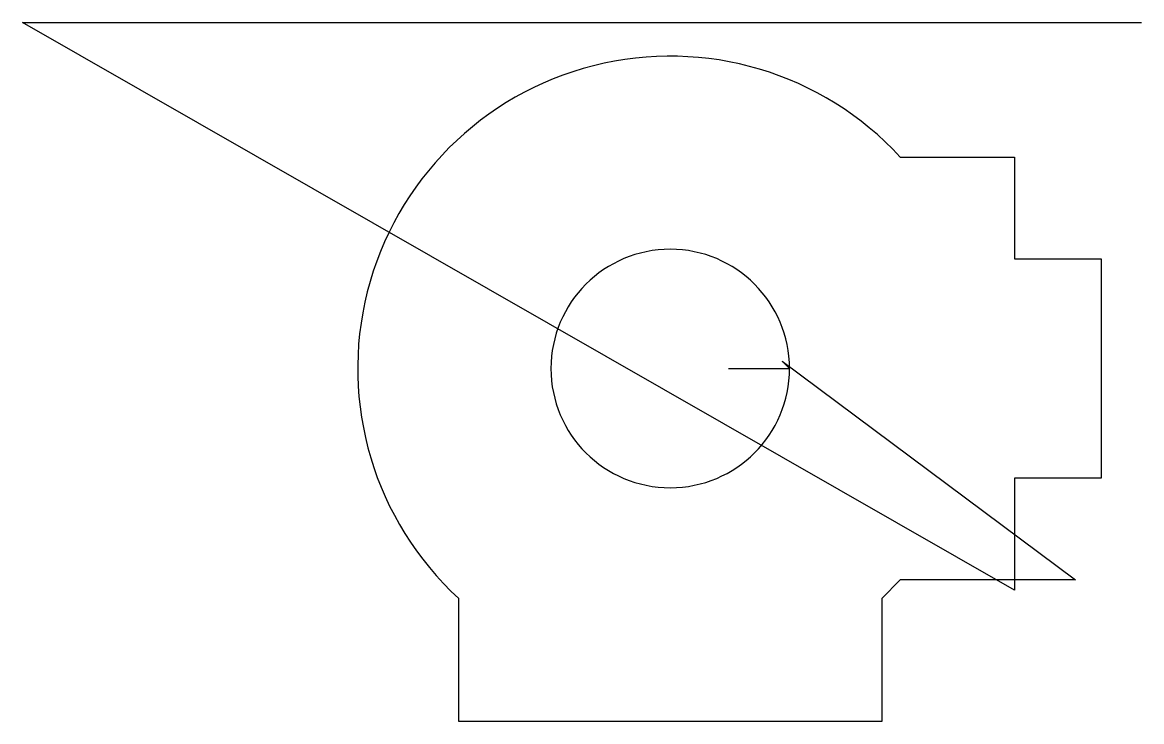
# Model space of a CAD drawing. Header units: metres. Extents: x 59 to 608, y 96 to 439.
import ezdxf

# ---------------------------------------------------------------- set-up
doc = ezdxf.new("R2010")
doc.units = ezdxf.units.M

msp = doc.modelspace()

# ---------------------------------------------------------------- linework, layer by layer
at = {"layer": 'TOOL_0'}
for p, q in [((545.6, 160.411), (59.159, 438.996)), ((59.159, 438.996), (606.999, 438.996)), ((606.999, 438.996), (607.999, 438.996)), ((489.64, 372.911), (545.6, 372.911)), ((545.6, 372.911), (545.6, 322.911)), ((545.6, 322.911), (588.1, 322.911)), ((588.1, 322.911), (588.1, 215.411)), ((405.351, 269.16), (435.351, 269.16)), ((435.351, 269.16), (431.815, 272.696)), ((431.815, 272.696), (575.6, 165.411)), ((588.1, 215.411), (545.6, 215.411)), ((545.6, 215.411), (545.6, 165.411)), ((489.621, 165.411), (480.6, 156.39)), ((545.6, 165.411), (489.621, 165.411)), ((575.6, 165.411), (545.6, 165.411)), ((545.6, 165.411), (545.6, 160.411)), ((273.1, 95.911), (273.1, 156.371)), ((480.6, 156.39), (480.6, 95.911)), ((480.6, 95.911), (273.1, 95.911))]:
    msp.add_line(p, q, dxfattribs=at)
for centre, radius, start, end in [((376.85, 269.161), 153.25, 42.60943, 227.39057), ((376.851, 269.16), 58.5, 0, 180), ((376.851, 269.16), 58.5, 180, 0)]:
    msp.add_arc(centre, radius, start, end, dxfattribs=at)

doc.saveas('drawing.dxf')
